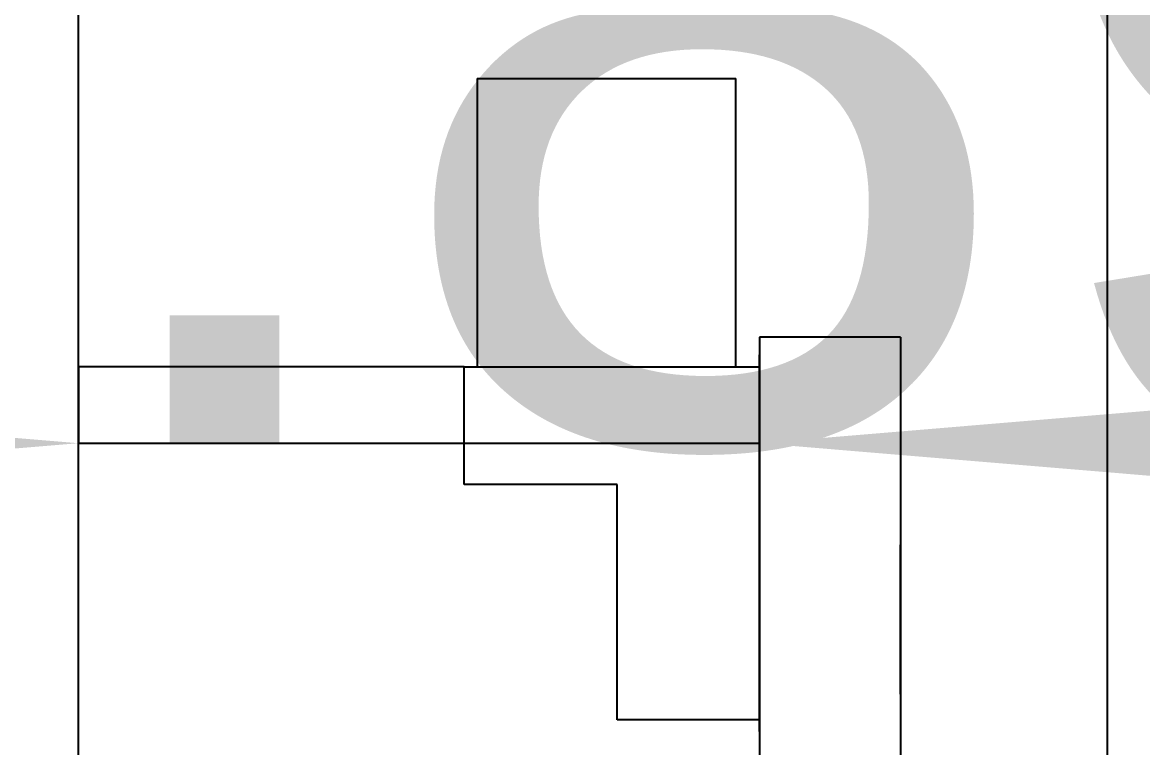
# Model space of a CAD drawing. Extents: x 77 to 195, y 90 to 134.
# Drawn here: x 183.841 to 188.603, y 115.657 to 118.738 of the extents above; entities that cross this region are included whole.
import ezdxf
from ezdxf.enums import TextEntityAlignment as Align

# ---------------------------------------------------------------- set-up
doc = ezdxf.new("R2010")
doc.units = 0
doc.layers.get('0').update_dxf_attribs({"linetype": 'CONTINUOUS'})
for name, color, linetype in [('Dimension007', 7, 'CONTINUOUS'), ('Dimension008', 7, 'CONTINUOUS'), ('View005', 7, 'CONTINUOUS')]:
    doc.layers.add(name, color=color, linetype=linetype)
doc.styles.get("Standard").update_dxf_attribs({"font": 'arial.ttf'})
doc.dimstyles.get("Standard").update_dxf_attribs({"dimscale": 0, "dimtxt": 2.5, "dimasz": 2.5, "dimexe": 1.25, "dimexo": 0.625, "dimtad": 1, "dimtxsty": 'STANDARD', "dimcen": 2.5, "dimazin": 3, "dimtfac": 1, "dimtmove": 0, "dimatfit": 3})

# ---------------------------------------------------------------- blocks, each defined once
blk = doc.blocks.new('*Dimension007')
at = {"color": 0}
for points in [[(179.079, 116.533), (179.079, 117.367), (184.079, 116.95)], [(191.974, 116.533), (191.974, 117.367), (186.974, 116.95)]]:
    blk.add_solid(points, dxfattribs=at)
at = {"layer": 'Dimension007'}
for p, q in [((184.079, 117.275), (184.079, 116.95)), ((186.974, 117.275), (186.974, 116.95)), ((184.079, 116.95), (186.974, 116.95))]:
    blk.add_line(p, q, dxfattribs=at)
blk.add_text('2.89', height=3.5, dxfattribs=at).set_placement((186.059, 116.95), align=Align.CENTER)
blk = doc.blocks.new('*Dimension008')
at = {"color": 0}
for points in [[(179.079, 123.385), (179.079, 122.552), (184.079, 122.969)], [(193.454, 123.385), (193.454, 122.552), (188.454, 122.969)]]:
    blk.add_solid(points, dxfattribs=at)
at = {"layer": 'Dimension008'}
for p, q in [((184.079, 114.224), (184.079, 122.969)), ((184.079, 122.969), (188.454, 122.969)), ((188.454, 110.9), (188.454, 122.969))]:
    blk.add_line(p, q, dxfattribs=at)
blk.add_text('4.38', height=3.5, dxfattribs=at).set_placement((189.291, 122.969), align=Align.CENTER)

msp = doc.modelspace()

# ---------------------------------------------------------------- linework, layer by layer
at = {"layer": 'View005'}
for p, q in [((185.774, 118.5), (186.874, 118.5)), ((185.774, 118.5), (185.774, 117.275)), ((185.774, 118.5), (186.874, 118.5)), ((185.774, 118.5), (185.774, 117.275)), ((186.874, 117.275), (186.874, 118.5)), ((186.874, 117.275), (186.874, 118.5)), ((187.574, 117.4), (186.974, 117.4)), ((186.974, 117.4), (186.974, 97.4)), ((187.574, 117.4), (186.974, 117.4)), ((186.974, 117.4), (186.974, 97.4)), ((187.574, 117.4), (187.574, 97.4)), ((187.574, 117.4), (187.574, 97.4)), ((187.574, 117.4), (187.574, 97.4)), ((186.974, 115.725), (186.974, 117.325)), ((186.974, 117.325), (186.974, 117.325)), ((186.974, 115.725), (186.974, 117.325)), ((186.974, 115.725), (186.974, 117.325)), ((186.974, 117.325), (186.974, 117.325)), ((186.974, 115.725), (186.974, 117.325)), ((185.719, 117.275), (184.079, 117.275)), ((184.079, 114.224), (184.079, 117.275)), ((185.719, 117.275), (184.079, 117.275)), ((184.079, 114.224), (184.079, 117.275)), ((185.719, 116.775), (185.719, 117.275)), ((185.719, 117.275), (186.969, 117.275)), ((185.719, 116.775), (185.719, 117.275)), ((185.719, 117.275), (186.969, 117.275)), ((186.969, 117.275), (186.974, 117.275)), ((186.969, 117.275), (186.974, 117.275)), ((186.974, 117.275), (186.974, 117.275)), ((186.974, 117.275), (186.974, 117.275)), ((186.369, 116.775), (185.719, 116.775)), ((186.369, 116.775), (185.719, 116.775)), ((186.369, 115.775), (186.369, 116.775)), ((186.369, 115.775), (186.369, 116.775)), ((187.574, 116.518), (187.574, 116.518)), ((187.574, 116.518), (187.574, 116.518)), ((187.574, 116.2), (187.574, 116.2)), ((187.574, 116.2), (187.574, 116.2)), ((187.574, 115.883), (187.574, 115.883)), ((187.574, 115.883), (187.574, 115.883)), ((186.974, 115.775), (186.369, 115.775)), ((186.974, 115.775), (186.369, 115.775)), ((186.974, 115.775), (186.974, 115.775)), ((186.974, 115.775), (186.974, 115.775)), ((186.974, 115.725), (186.974, 115.725)), ((186.974, 115.725), (186.974, 115.725))]:
    msp.add_line(p, q, dxfattribs=at)
for points, knots in [([(187.574, 116.2), (187.574, 116.283), (187.574, 116.365), (187.574, 116.425), (187.574, 116.483), (187.574, 116.517), (187.574, 116.518)], [0, 0, 0, 0, 0.785398, 0.785398, 0.785398, 1.5708, 1.5708, 1.5708, 1.5708]), ([(187.574, 116.2), (187.574, 116.283), (187.574, 116.365), (187.574, 116.425), (187.574, 116.483), (187.574, 116.517), (187.574, 116.518)], [0, 0, 0, 0, 0.785398, 0.785398, 0.785398, 1.5708, 1.5708, 1.5708, 1.5708]), ([(187.574, 116.2), (187.574, 116.283), (187.574, 116.365), (187.574, 116.425), (187.574, 116.483), (187.574, 116.517), (187.574, 116.518)], [0, 0, 0, 0, 0.785398, 0.785398, 0.785398, 1.5708, 1.5708, 1.5708, 1.5708]), ([(187.574, 116.2), (187.574, 116.283), (187.574, 116.365), (187.574, 116.425), (187.574, 116.483), (187.574, 116.517), (187.574, 116.518)], [0, 0, 0, 0, 0.785398, 0.785398, 0.785398, 1.5708, 1.5708, 1.5708, 1.5708]), ([(187.574, 115.883), (187.574, 115.883), (187.574, 115.917), (187.574, 115.975), (187.574, 116.035), (187.574, 116.117), (187.574, 116.2)], [4.71239, 4.71239, 4.71239, 4.71239, 5.49779, 5.49779, 5.49779, 6.28319, 6.28319, 6.28319, 6.28319]), ([(187.574, 115.883), (187.574, 115.883), (187.574, 115.917), (187.574, 115.975), (187.574, 116.035), (187.574, 116.117), (187.574, 116.2)], [4.71239, 4.71239, 4.71239, 4.71239, 5.49779, 5.49779, 5.49779, 6.28319, 6.28319, 6.28319, 6.28319]), ([(187.574, 115.883), (187.574, 115.883), (187.574, 115.917), (187.574, 115.975), (187.574, 116.035), (187.574, 116.117), (187.574, 116.2)], [4.71239, 4.71239, 4.71239, 4.71239, 5.49779, 5.49779, 5.49779, 6.28319, 6.28319, 6.28319, 6.28319]), ([(187.574, 115.883), (187.574, 115.883), (187.574, 115.917), (187.574, 115.975), (187.574, 116.035), (187.574, 116.117), (187.574, 116.2)], [4.71239, 4.71239, 4.71239, 4.71239, 5.49779, 5.49779, 5.49779, 6.28319, 6.28319, 6.28319, 6.28319])]:
    msp.add_open_spline(points, degree=3, knots=knots, dxfattribs=at)

# ---------------------------------------------------------------- dimensions: what is measured, and where the dimension line sits
at = {"layer": 'Dimension007'}
dim = msp.add_linear_dim(base=(186.059, 116.95), p1=(184.079, 117.275), p2=(186.974, 117.275), text='2.89', dimstyle='STANDARD', dxfattribs=at)
dim.commit()
dim.dimension.update_dxf_attribs({"geometry": '*Dimension007', "text_midpoint": (186.059, 121.95)})
at = {"layer": 'Dimension008'}
dim = msp.add_linear_dim(base=(189.291, 122.969), p1=(184.079, 114.224), p2=(188.454, 110.9), text='4.38', dimstyle='STANDARD', dxfattribs=at)
dim.commit()
dim.dimension.update_dxf_attribs({"geometry": '*Dimension008', "text_midpoint": (186.267, 126.95)})

doc.saveas('drawing.dxf')
